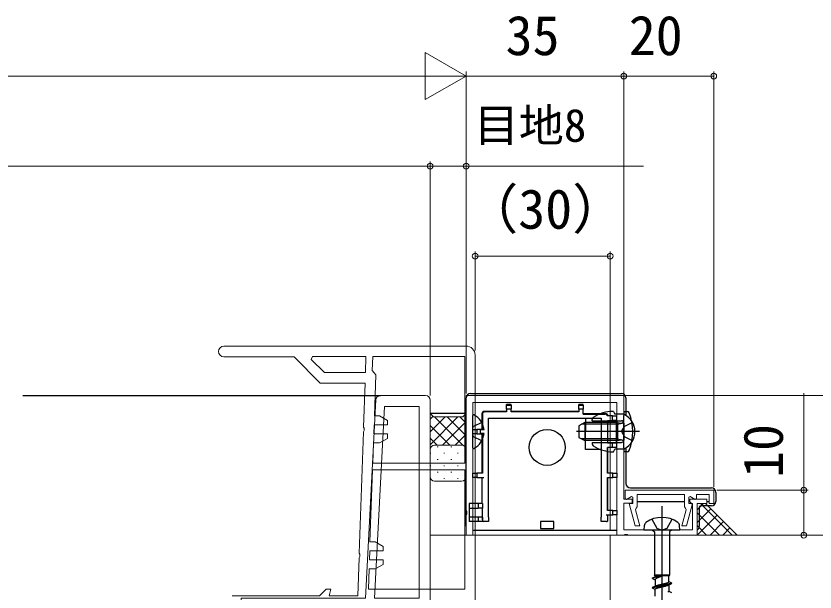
# Model space of a CAD drawing. Units: millimetres, scale not verified. Extents: x -525 to 525, y -783 to 779.
# Drawn here: x 108 to 285.5, y -431.4 to -303.5 of the extents above; entities that cross this region are included whole.
import ezdxf
from ezdxf.enums import TextEntityAlignment as Align

# ---------------------------------------------------------------- set-up
doc = ezdxf.new("R2010")
doc.units = ezdxf.units.MM
doc.header["$LTSCALE"] = 4
for name, color, linetype, lineweight in [('0-2_YKK_11', 7, 'Continuous', 18), ('0-3_YKK_11E', 4, 'Continuous', 18), ('0-7_YKK_D', 6, 'Continuous', 18), ('0-9_YSS_K', 3, 'Continuous', 18)]:
    doc.layers.add(name, color=color, linetype=linetype, lineweight=lineweight)
doc.layers.add('0-4_YKK_12', color=2, linetype='Continuous')
doc.layers.add('0-5_YKK_13', color=4, linetype='Continuous')
doc.styles.add('ＭＳ ゴシック', font='')
doc.styles.get('ＭＳ ゴシック').set_extended_font_data('MS Gothic')

msp = doc.modelspace()

# ---------------------------------------------------------------- linework, layer by layer
at = {"layer": '0-2_YKK_11', "color": 211}
msp.add_line((188.949, -387.8), (199, -387.8), dxfattribs=at)
at = {"layer": '0-2_YKK_11', "color": 30}
for points in [[(208, -387.8), (243, -387.8), (243, -410.8), (244.9, -410.8), (244.9, -411.7), (243, -411.7), (243, -417.6), (258.3, -417.6), (258.3, -412), (258, -411.7), (257.7, -411.4), (257.7, -410.8), (261.5, -410.8), (261.5, -411.8), (259.3, -411.8), (259.3, -418.8), (243.958, -418.8), (243.775, -418.68), (243.24, -418.65), (242.98, -418.8), (241.5, -418.8), (241.5, -389.3), (209.5, -389.3), (209.5, -418.8), (208, -418.8), (208, -414.258), (208.12, -414.075), (208.12, -413.525), (208, -413.342)], [(243.3, -408.8), (263, -408.8), (263, -411.8), (262, -411.8), (262, -409.8), (259.2, -409.8), (259.2, -410.673), (258.9, -410.846), (257.8, -410.211), (257.5, -410.385), (257.5, -411.8), (258.291, -411.8), (256.978, -416.7), (255.943, -416.7), (256.887, -413.178), (256.698, -412.818), (256.5, -412.535), (256.5, -409.8), (246, -409.8), (246, -412.535), (245.802, -412.818), (245.613, -413.178), (246.557, -416.7), (245.522, -416.7), (244.209, -411.8), (245, -411.8), (245, -410.385), (244.7, -410.211), (243.6, -410.846), (243.3, -410.673)]]:
    msp.add_lwpolyline(points, close=True, dxfattribs=at)
at = {"layer": '0-2_YKK_11', "color": 211}
for points in [[(159.174, -439.015), (164.8, -440.007), (164.8, -435.2), (159.444, -435.2), (158.576, -435.742), (158, -435.423), (158, -432.8), (185.642, -432.8), (187.95, -388.748)], [(200, -388.8), (200, -449.4), (228, -449.4), (228, -452.8), (226.1, -452.8), (225.6, -452.3), (225.1, -451.8), (200, -451.8), (200, -502.8), (198.5, -502.8), (198.5, -515.3), (200, -515.3), (200, -517.8), (196, -517.8), (196, -502.8)]]:
    msp.add_lwpolyline(points, dxfattribs=at)
msp.add_lwpolyline([(187.644, -432.8), (189.877, -390.2), (197.6, -390.2), (197.6, -432.8)], close=True, dxfattribs=at)
for centre, start, end in [((188.949, -388.8), 90, 176.99997), ((199, -388.8), 0.00001, 89.99999)]:
    msp.add_arc(centre, 1, start, end, dxfattribs=at)
at = {"layer": '0-3_YKK_11E'}
msp.add_line((154.2, -376.8), (208, -376.8), dxfattribs=at)
for points in [[(156, -432.3), (175.419, -432.3), (176.919, -430.8), (177.98, -430.8), (177.578, -432.3), (183.921, -432.3), (184.217, -423.819), (184.376, -423.565), (184.394, -423.046), (184.253, -422.781), (185.195, -395.819), (185.354, -395.565), (185.372, -395.046), (185.231, -394.781), (185.572, -385), (175.6, -385), (169.8, -379.2), (154.2, -379.2)], [(210, -378.8), (210, -450.5), (228.85, -450.5)]]:
    msp.add_lwpolyline(points, dxfattribs=at)
for points in [[(185.744, -379.1), (173.867, -379.1), (173.599, -379.746), (176.553, -382.7), (185.618, -382.7)], [(207.7, -402.8), (207.7, -379.1), (187.244, -379.1), (187.136, -382.203), (187.536, -382.71), (187.936, -383.217), (187.619, -392.3), (188.779, -392.3), (190.511, -393.3), (190.511, -394.3), (187.549, -394.3), (187.479, -396.3), (190.511, -396.3), (190.511, -397.3), (188.779, -398.3), (187.409, -398.3), (187.252, -402.8)], [(207.7, -404.3), (207.7, -430.8), (186.274, -430.8), (186.432, -426.3), (187.801, -426.3), (189.533, -425.3), (189.533, -424.3), (186.501, -424.3), (186.571, -422.3), (189.533, -422.3), (189.533, -421.3), (187.801, -420.3), (186.641, -420.3), (187.2, -404.3)]]:
    msp.add_lwpolyline(points, close=True, dxfattribs=at)
for centre, radius, start, end in [((154.2, -378), 1.2, 90, 270), ((208, -378.8), 2, 0, 90)]:
    msp.add_arc(centre, radius, start, end, dxfattribs=at)
at = {"layer": '0-4_YKK_12'}
for p, q in [((109.503, -387.796), (188.949, -387.8)), ((208, -391.8), (200, -391.8))]:
    msp.add_line(p, q, dxfattribs=at)
at = {"layer": '0-5_YKK_13'}
for p, q in [((208, -416.8), (208, -388.3)), ((209, -387.3), (242.5, -387.3)), ((243.5, -388.3), (243.5, -392.222)), ((218, -389.8), (217, -389.8)), ((217, -389.915), (217, -389.8)), ((217, -390.8), (217, -389.915)), ((218, -389.915), (218, -389.8)), ((234, -389.8), (233, -389.8)), ((233, -389.915), (233, -389.8)), ((234, -389.915), (234, -389.8)), ((209.5, -399.396), (209.5, -392.204)), ((211.5, -391.8), (211.5, -395.3)), ((211.631, -391.931), (211.631, -395.3)), ((217, -391.3), (212, -391.3)), ((217, -391.431), (212.131, -391.431)), ((218, -390.8), (217, -390.8)), ((217, -390.8), (217, -391.431)), ((218, -391.431), (218, -390.8)), ((233, -391.3), (218, -391.3)), ((233, -391.431), (218, -391.431)), ((233, -390.8), (233, -391.431)), ((234, -391.931), (234, -390.8)), ((234, -391.8), (239, -391.8)), ((234, -391.931), (238.869, -391.931)), ((240.7, -391.3), (241, -391.9)), ((243, -391.9), (241, -391.9)), ((243, -391.3), (243.782, -391.3)), ((243, -391.3), (243, -391.9)), ((243, -399.396), (243, -392.204)), ((211.466, -393.75), (209.651, -394.655)), ((213, -414.8), (213, -392.8)), ((213, -392.8), (238, -392.8)), ((234.4, -393.8), (233, -394.5)), ((241.6, -393.8), (234.4, -393.8)), ((234.4, -393.8), (234.4, -397.8)), ((234.5, -392.8), (234.5, -395.8)), ((236, -393.4), (236, -393.086)), ((236, -393.4), (242.5, -393.4)), ((238, -392.8), (238, -414.8)), ((240.5, -392.3), (239.352, -392.3)), ((239.369, -393.3), (239.369, -398.3)), ((239.369, -393.3), (240.5, -393.3)), ((239.5, -392.3), (239.5, -392.3)), ((241.5, -392.3), (241.385, -392.3)), ((241.386, -393.3), (241.385, -393.3)), ((241.5, -393.3), (241.44, -393.3)), ((241.5, -393.3), (241.5, -392.3)), ((241.6, -393.8), (241.6, -397.8)), ((241.6, -393.8), (242.412, -393.945)), ((241.6, -394.179), (242.615, -393.939)), ((243, -393.9), (243, -397.7)), ((244.966, -393.75), (243.151, -394.655)), ((209.4, -395.3), (209.4, -396.3)), ((209.515, -395.3), (209.4, -395.3)), ((209.5, -394.938), (209.651, -394.655)), ((209.515, -396.3), (209.515, -395.3)), ((209.515, -395.3), (210.4, -395.3)), ((210.4, -395.3), (210.4, -396.3)), ((211.631, -395.3), (210.4, -395.3)), ((246.5, -395.8), (232.512, -395.8)), ((233, -394.5), (233, -397.1)), ((241.6, -394.179), (233.642, -394.179)), ((245.3, -395.8), (235.537, -395.8)), ((245.42, -395.8), (236.861, -395.8)), ((242.542, -395.8), (243.151, -394.655)), ((242.542, -395.8), (243.151, -396.945)), ((209.515, -396.3), (209.4, -396.3)), ((209.5, -396.662), (209.651, -396.945)), ((210.4, -396.3), (209.515, -396.3)), ((211.466, -397.85), (209.651, -396.945)), ((210.4, -396.3), (211.631, -396.3)), ((211.978, -396.225), (211.1, -396.225)), ((211.5, -396.3), (211.5, -405)), ((211.631, -396.3), (211.631, -405)), ((233, -397.1), (234.4, -397.8)), ((241.6, -397.421), (233.642, -397.421)), ((241.6, -397.421), (242.615, -397.661)), ((244.966, -397.85), (243.151, -396.945)), ((241.6, -397.8), (234.4, -397.8)), ((236, -398.2), (242.5, -398.2)), ((236, -398.2), (236, -398.514)), ((239.369, -398.3), (240.5, -398.3)), ((239.369, -405), (239.369, -399.3)), ((240.5, -399.3), (239.369, -399.3)), ((239.5, -405), (239.5, -399.3)), ((241.385, -398.3), (241.386, -398.3)), ((241.385, -399.3), (241.5, -399.3)), ((241.44, -398.3), (241.5, -398.3)), ((241.5, -399.3), (241.5, -398.3)), ((241.6, -397.8), (242.412, -397.655)), ((240.7, -400.3), (241, -399.7)), ((243, -399.7), (241, -399.7)), ((243, -399.7), (243, -400.3)), ((243.782, -400.3), (243, -400.3)), ((243.5, -399.378), (243.5, -407.3)), ((209.4, -405), (209.4, -406)), ((209.515, -405), (209.4, -405)), ((209.515, -406), (209.4, -406)), ((211.631, -405), (210.4, -405)), ((210.4, -406), (211.928, -406)), ((211.5, -406), (211.5, -411.8)), ((240.6, -405), (239.369, -405)), ((239.369, -413.3), (239.369, -406)), ((239.369, -406), (240.6, -406)), ((239.5, -413.3), (239.5, -406)), ((240.6, -406), (240.6, -405)), ((240.6, -405), (241.485, -405)), ((241.485, -406), (240.6, -406)), ((241.485, -405), (241.485, -406)), ((241.485, -405), (241.5, -405)), ((241.485, -406), (241.5, -406)), ((244.5, -408.3), (262.5, -408.3)), ((263.5, -409.3), (263.5, -411.3)), ((244.9, -411.3), (245, -411.3)), ((246, -411.3), (256.5, -411.3)), ((257.5, -411.3), (257.7, -411.3)), ((261.5, -411.3), (262, -411.3)), ((208.7, -411.8), (208.7, -412.8)), ((208.7, -412.8), (208.7, -414.8)), ((210.7, -411.8), (210.7, -412.8)), ((211.605, -411.8), (210.7, -411.8)), ((211.605, -412.8), (210.7, -412.8)), ((211.605, -411.8), (211.605, -412.8)), ((240.6, -413.3), (239.369, -413.3)), ((240.6, -414.3), (240.6, -413.3)), ((240.6, -413.3), (241.485, -413.3)), ((241.485, -413.3), (241.5, -413.3)), ((251.5, -412.35), (251.5, -473.85)), ((259.8, -412.6), (259.8, -416.8)), ((262.5, -412.3), (260.1, -412.3)), ((208.7, -414.8), (208.7, -415.8)), ((210.7, -414.8), (210.7, -415.8)), ((211.605, -414.8), (210.7, -414.8)), ((211.605, -414.8), (211.605, -415.5)), ((238, -415.8), (238, -414.8)), ((239.072, -414.3), (240.6, -414.3)), ((239.5, -415.5), (239.5, -414.3)), ((241.485, -414.3), (241.5, -414.3)), ((211.905, -415.8), (210.7, -415.8)), ((211.922, -415.8), (211.905, -415.8)), ((224.5, -415.8), (224.5, -417.3)), ((227.5, -415.8), (224.5, -415.8)), ((227.5, -417.3), (227.5, -415.8)), ((239.078, -415.8), (238, -415.8)), ((239.2, -415.8), (239.078, -415.8)), ((247.582, -416.7), (247.5, -417.6)), ((241.5, -417.8), (209.5, -417.8)), ((224.5, -417.3), (227.5, -417.3)), ((249.325, -417.6), (249.825, -418.1)), ((249.825, -418.1), (249.825, -427.649)), ((253.675, -417.6), (253.175, -418.1)), ((253.175, -418.1), (253.175, -427.649)), ((250, -427.873), (250, -428.104)), ((251.317, -427.905), (251.135, -427.937)), ((251.5, -427.873), (251.317, -427.905)), ((253.6, -429.513), (253, -429.761)), ((250, -430.224), (249.4, -430.473)), ((249.4, -430.573), (250, -430.821))]:
    msp.add_line(p, q, dxfattribs=at)
for points in [[(217, -389.915), (218, -389.915), (218, -390.8)], [(211.978, -395.375), (211.1, -395.375), (211.1, -396.225)], [(238, -399.8), (234.5, -399.8), (234.5, -395.8)], [(210.7, -411.8), (209.5, -411.8), (208.7, -411.8)], [(208.7, -412.8), (209.5, -412.8), (210.7, -412.8)], [(241.485, -413.3), (241.485, -414.3), (240.6, -414.3)], [(210.7, -414.8), (209.5, -414.8), (208.7, -414.8)], [(213, -414.8), (213, -415.8), (211.922, -415.8)], [(249.25, -415.288), (250.375, -417.225), (251.5, -417.725), (252.625, -417.225), (253.75, -415.288)], [(210.7, -415.8), (209.5, -415.8), (208.7, -415.8)], [(247.5, -417.6), (255.5, -417.6), (255.418, -416.7)], [(249.4, -428.453), (250, -428.701), (250, -430.224), (250.006, -430.195), (250.023, -430.166), (250.051, -430.136), (250.09, -430.107), (250.141, -430.077), (250.201, -430.048), (250.271, -430.018), (250.351, -429.989), (250.439, -429.959), (250.536, -429.93), (250.64, -429.901), (250.75, -429.871), (250.866, -429.842), (250.987, -429.812), (251.112, -429.783), (251.24, -429.753), (251.369, -429.724), (251.5, -429.694), (251.631, -429.665), (251.76, -429.636), (251.888, -429.606), (252.013, -429.577), (252.134, -429.547), (252.25, -429.518), (252.36, -429.488), (252.464, -429.459), (252.561, -429.429), (252.649, -429.4), (252.729, -429.371), (252.799, -429.341), (252.859, -429.312), (252.91, -429.282), (252.949, -429.253), (252.977, -429.223), (252.994, -429.194), (253, -429.164), (253, -427.873)], [(250.782, -428.002), (250.613, -428.034), (250.45, -428.066), (250.295, -428.098), (250.15, -428.131), (250.015, -428.163), (249.891, -428.195), (249.78, -428.227), (249.681, -428.26), (249.597, -428.292), (249.527, -428.324), (249.472, -428.356), (249.432, -428.388), (249.408, -428.421), (249.4, -428.453), (249.4, -428.353)], [(253.6, -429.413), (253.592, -429.442), (253.568, -429.472), (253.528, -429.501), (253.473, -429.531), (253.403, -429.56), (253.319, -429.59), (253.22, -429.619), (253.109, -429.648), (252.985, -429.678), (252.85, -429.707), (252.705, -429.737), (252.55, -429.766), (252.387, -429.796), (252.218, -429.825), (252.044, -429.855), (251.865, -429.884), (251.683, -429.913), (251.5, -429.943), (251.317, -429.972), (251.135, -430.002), (250.956, -430.031), (250.782, -430.061), (250.613, -430.09), (250.45, -430.12), (250.295, -430.149), (250.15, -430.178), (250.015, -430.208), (249.891, -430.237), (249.78, -430.267), (249.681, -430.296), (249.597, -430.326), (249.527, -430.355), (249.472, -430.385), (249.432, -430.414), (249.408, -430.443), (249.4, -430.473), (249.4, -430.573), (249.408, -430.543), (249.432, -430.514)], [(249.432, -430.514), (249.472, -430.485), (249.527, -430.455), (249.597, -430.426), (249.681, -430.396), (249.78, -430.367), (249.891, -430.337), (250.015, -430.308), (250.15, -430.278), (250.295, -430.249), (250.45, -430.22), (250.613, -430.19), (250.782, -430.161), (250.956, -430.131), (251.135, -430.102), (251.317, -430.072), (251.5, -430.043), (251.683, -430.013), (251.865, -429.984), (252.044, -429.955), (252.218, -429.925), (252.387, -429.896), (252.55, -429.866), (252.705, -429.837), (252.85, -429.807), (252.985, -429.778), (253.109, -429.748), (253.22, -429.719), (253.319, -429.69), (253.403, -429.66), (253.473, -429.631), (253.528, -429.601), (253.568, -429.572), (253.592, -429.542), (253.6, -429.513), (253.6, -429.413), (253, -429.164)], [(250, -428.701), (250.006, -428.655), (250.023, -428.609), (250.051, -428.563), (250.09, -428.517), (250.141, -428.471), (250.201, -428.425), (250.271, -428.379), (250.351, -428.333), (250.439, -428.287), (250.536, -428.241), (250.64, -428.195), (250.75, -428.149), (250.866, -428.103), (250.987, -428.057), (251.112, -428.011), (251.24, -427.965), (251.369, -427.919), (251.5, -427.873)], [(251.135, -427.937), (250.956, -427.97), (250.782, -428.002)], [(250, -430.821), (250.006, -430.792), (250.023, -430.763), (250.051, -430.733), (250.09, -430.704), (250.141, -430.674), (250.201, -430.645), (250.271, -430.615), (250.351, -430.586), (250.439, -430.556), (250.536, -430.527), (250.64, -430.498), (250.75, -430.468), (250.866, -430.439), (250.987, -430.409), (251.112, -430.38), (251.24, -430.35), (251.369, -430.321), (251.5, -430.291), (251.631, -430.262), (251.76, -430.233), (251.888, -430.203), (252.013, -430.174), (252.134, -430.144), (252.25, -430.115), (252.36, -430.085), (252.464, -430.056), (252.561, -430.026), (252.649, -429.997), (252.729, -429.968), (252.799, -429.938), (252.859, -429.909), (252.91, -429.879), (252.949, -429.85), (252.977, -429.82), (252.994, -429.791), (253, -429.761), (253, -431.284), (252.994, -431.314), (252.977, -431.343)], [(250, -432.344), (250, -430.821)], [(253, -431.284), (253.6, -431.533)], [(252.977, -431.343), (252.949, -431.373), (252.91, -431.402), (252.859, -431.432), (252.799, -431.461)]]:
    msp.add_lwpolyline(points, dxfattribs=at)
for points in [[(234, -390.8), (233, -390.8), (233, -389.915), (234, -389.915)], [(240.5, -393.3), (240.5, -392.3), (241.385, -392.3), (241.385, -393.3)], [(241.385, -398.3), (241.385, -399.3), (240.5, -399.3), (240.5, -398.3)], [(210.4, -405), (210.4, -406), (209.515, -406), (209.515, -405)], [(253, -427.873), (250, -427.873), (249.825, -427.649), (253.175, -427.649)], [(250, -428.104), (249.4, -428.353), (249.408, -428.326), (249.432, -428.3), (249.472, -428.273), (249.527, -428.246), (249.597, -428.22), (249.681, -428.193), (249.78, -428.166), (249.891, -428.14), (250.015, -428.113), (250.15, -428.086), (250.295, -428.06), (250.45, -428.033), (250.613, -428.006), (250.782, -427.98), (250.956, -427.953), (251.135, -427.926), (251.317, -427.9), (251.5, -427.873), (251.369, -427.886), (251.24, -427.899), (251.112, -427.912), (250.987, -427.924), (250.866, -427.937), (250.75, -427.95), (250.64, -427.963), (250.536, -427.976), (250.439, -427.989), (250.351, -428.002), (250.271, -428.014), (250.201, -428.027), (250.141, -428.04), (250.09, -428.053), (250.051, -428.066), (250.023, -428.079), (250.006, -428.092)]]:
    msp.add_lwpolyline(points, close=True, dxfattribs=at)
msp.add_circle((226, -399.3), 4, dxfattribs=at)
for centre, radius, start, end in [((209.654, -392.204), 0.154, 62.71904, 180), ((207.8, -395.8), 4.2, 5.80773, 62.71904), ((240.7, -399.3), 8, 90, 124.0558), ((243.154, -392.204), 0.154, 62.71904, 180), ((241.3, -395.8), 4.2, 297.28096, 62.71904), ((243.782, -391.8), 0.5, 20.35441, 90), ((233, -395.8), 12, 339.64559, 20.35441), ((236.5, -393.086), 0.5, 124.0558, 180), ((242.5, -393.452), 0.5, 259.90904, 0), ((242.5, -393.9), 0.5, 0, 90), ((207.8, -395.8), 4.2, 297.28096, 354.19227), ((236.5, -398.514), 0.5, 180, 235.9442), ((240.7, -392.3), 8, 235.9442, 270), ((242.5, -398.148), 0.5, 0, 100.09096), ((242.5, -397.7), 0.5, 270, 0), ((209.654, -399.396), 0.154, 180, 297.28096), ((243.154, -399.396), 0.154, 180, 297.28096), ((243.782, -399.8), 0.5, 270, 339.64559), ((251.5, -420.85), 6, 53.72463, 126.27535), ((248.728, -416.872), 1.159, 132.15894, 171.47164), ((254.272, -416.872), 1.159, 8.52834, 47.84104)]:
    msp.add_arc(centre, radius, start, end, dxfattribs=at)
for centre, major_axis, ratio, start_param, end_param in [((209, -388.3), (-0.707, 0.707), 0.999924, 5.4978252, 7.0685454), ((242.5, -388.3), (0.707, 0.707), 0.999924, 5.4978252, 7.0685454), ((212, -391.8), (-0.354, 0.354), 0.999924, 5.4978252, 7.0685454), ((212.131, -391.931), (-0.354, 0.354), 0.999924, 5.4978252, 7.0685454), ((238.869, -392.431), (-0.354, -0.354), 0.999924, 2.6210786, 3.9269527), ((239, -392.3), (-0.354, -0.354), 0.999924, 2.3562326, 3.9269527), ((241.386, -393.8), (0, -0.5), 0.008727, 0.9997169, 3.1415927), ((241.44, -393.8), (0, -0.5), 0.008727, 3.1415927, 5.2834684), ((241.413, -395.8), (0, -3.2), 0.008727, 4.1413095, 5.2834684), ((241.413, -395.8), (0, -3.2), 0.008727, 0.9997169, 2.1418758), ((241.386, -397.8), (0, -0.5), 0.008727, 6.2831853, 8.4250611), ((241.44, -397.8), (0, -0.5), 0.008727, 4.1413095, 6.2831853), ((244.5, -407.3), (-0.707, -0.707), 0.999924, 5.4978252, 7.0685454), ((262.5, -409.3), (0.707, 0.707), 0.999924, 5.4978252, 7.0685454), ((262.5, -411.3), (0.707, -0.707), 0.999924, 5.4978252, 7.0685454), ((211.587, -413.8), (0, -1), 0.008727, 3.1415927, 6.2831853), ((260.1, -412.6), (-0.212, 0.212), 0.999924, 5.4978252, 7.0685454), ((211.622, -414.8), (0, -0.7), 0.008727, 0.4472067, 1.5707963), ((239.378, -414.8), (0, -0.7), 0.008727, 4.712389, 5.810769), ((211.905, -415.5), (0.3, 0), 0.999962, 3.1415927, 4.712389), ((239.2, -415.5), (-0.3, 0), 0.999962, 1.5707963, 3.1415927), ((258.8, -416.8), (0.707, -0.707), 0.999924, 6.0213698, 7.0685454)]:
    msp.add_ellipse(centre, major_axis=major_axis, ratio=ratio, start_param=start_param, end_param=end_param, dxfattribs=at)
msp.add_ellipse((241.413, -395.8), major_axis=(0, -1.7), ratio=0.008727, dxfattribs=at)
at = {"layer": '0-7_YKK_D'}
for p, q in [((208, -316.8), (198.907, -311.55)), ((198.907, -311.55), (198.907, -322.05)), ((208, -387.3), (208, -315.8)), ((208, -387.3), (208, -315.8)), ((243, -387.3), (243, -315.8)), ((243, -387.3), (243, -315.8)), ((263, -408.1), (263, -315.8)), ((-197.5, -316.8), (197.5, -316.8)), ((208, -316.8), (189.813, -316.8)), ((208, -316.8), (198.907, -322.05)), ((208, -316.8), (243, -316.8)), ((243, -316.8), (263, -316.8)), ((-200, -336.8), (200, -336.8)), ((200, -387.8), (200, -335.8)), ((200, -387.8), (200, -335.8)), ((208, -387.3), (208, -335.8)), ((210, -377.8), (210, -355.8)), ((240, -417.8), (240, -355.8)), ((210, -356.8), (240, -356.8)), ((243.33, -387.8), (304, -387.8)), ((263.7, -408.8), (284, -408.8)), ((259.8, -418.8), (304, -418.8)), ((259.8, -418.8), (284, -418.8))]:
    msp.add_line(p, q, dxfattribs=at)
at = {"layer": '0-7_YKK_D', "color": 80}
msp.add_line((243.5, -387.8), (324, -387.8), dxfattribs=at)
at = {"layer": '0-7_YKK_D'}
for points in [[(200, -336.8), (208, -336.8), (247.391, -336.8)], [(283, -418.8), (283, -408.8), (283, -387.25)]]:
    msp.add_lwpolyline(points, dxfattribs=at)
for centre in [(243, -316.8), (243, -316.8), (263, -316.8), (200, -336.8), (200, -336.8), (208, -336.8), (210, -356.8), (240, -356.8), (283, -408.8), (283, -418.8)]:
    msp.add_circle(centre, 0.637, dxfattribs=at)
at = {"layer": '0-9_YSS_K'}
for p, q in [((200, -393.049), (200.625, -392.425)), ((200, -395.878), (203.328, -392.55)), ((200, -398.706), (206.156, -392.55)), ((207.257, -398.834), (200.973, -392.55)), ((202.735, -398.8), (208, -393.535)), ((208, -396.748), (203.802, -392.55)), ((208, -393.92), (206.63, -392.55)), ((204.395, -398.8), (200, -394.405)), ((201.566, -398.8), (200, -397.234)), ((205.563, -398.8), (208, -396.363)), ((201, -398.8), (207, -398.8)), ((207, -398.8), (201, -398.8)), ((201.6, -399.175), (201.8, -399.175)), ((204.63, -399.175), (204.83, -399.175)), ((207.66, -399.175), (207.781, -399.175)), ((207.875, -399.316), (208, -399.192)), ((200, -405.8), (200, -399.8)), ((200, -400.59), (200.185, -400.59)), ((203.015, -400.59), (203.215, -400.59)), ((206.045, -400.59), (206.245, -400.59)), ((208, -399.577), (207.966, -399.543)), ((208, -399.8), (208, -405.8)), ((201.6, -402.005), (201.8, -402.005)), ((204.63, -402.005), (204.83, -402.005)), ((207.66, -402.005), (207.86, -402.005)), ((200, -403.42), (200.185, -403.42)), ((203.015, -403.42), (203.215, -403.42)), ((206.045, -403.42), (206.245, -403.42)), ((200.107, -406.25), (200.185, -406.25)), ((201.6, -404.835), (201.8, -404.835)), ((203.015, -406.25), (203.215, -406.25)), ((204.63, -404.835), (204.83, -404.835)), ((206.045, -406.25), (206.245, -406.25)), ((207.66, -404.835), (207.86, -404.835)), ((207, -406.8), (201, -406.8)), ((259.3, -413.2), (260.7, -411.8)), ((259.3, -416.029), (262.364, -412.964)), ((260.076, -411.8), (267.076, -418.8)), ((261.2, -411.8), (268.2, -418.8)), ((259.3, -413.852), (264.248, -418.8)), ((259.357, -418.8), (263.779, -414.379)), ((259.3, -416.681), (261.419, -418.8)), ((262.185, -418.8), (265.193, -415.793)), ((240, -418.8), (200, -418.8)), ((240, -418.8), (380, -418.8)), ((240, -418.8), (240, -434.8)), ((265.014, -418.8), (266.607, -417.207)), ((267.842, -418.8), (268.021, -418.621))]:
    msp.add_line(p, q, dxfattribs=at)
for points in [[(200, -391.8), (200.75, -392.55), (207.25, -392.55), (208, -391.8), (208, -399.8)], [(200, -399.8), (200, -391.8), (200.75, -392.55), (207.25, -392.55), (208, -391.8)]]:
    msp.add_lwpolyline(points, dxfattribs=at)
for centre, start, end in [((201, -399.8), 90, 180), ((201, -399.8), 90, 180), ((207, -399.8), 0, 90), ((207, -399.8), 0, 90), ((201, -405.8), 180, 270), ((207, -405.8), 270, 0)]:
    msp.add_arc(centre, 1, start, end, dxfattribs=at)

# ---------------------------------------------------------------- texts
at = {"layer": '0-7_YKK_D', "style": 'ＭＳ ゴシック'}
for s, height, p in [('35', 8.798, (216.773, -314.8)), ('20', 8.798, (244.136, -314.8)), ('目地8', 7.331, (209.709, -333.607)), ('（30）', 8.798, (207.58, -353.368))]:
    msp.add_text(s, height=height, dxfattribs=at).set_placement(p, align=Align.BOTTOM_LEFT)
msp.add_text('10', height=8.798, rotation=90, dxfattribs=at).set_placement((281, -406.091), align=Align.BOTTOM_LEFT)

doc.saveas('drawing.dxf')
